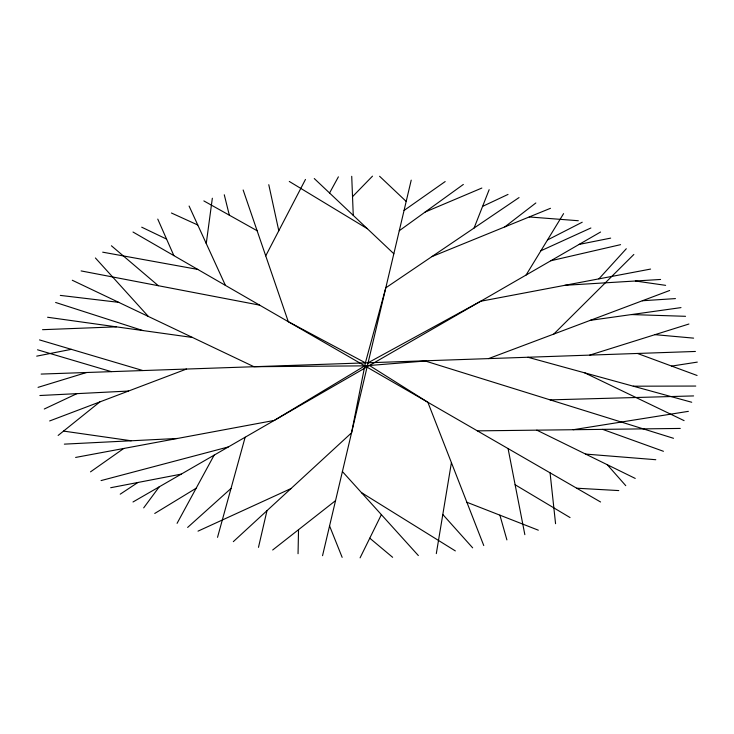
<?xml version="1.0" encoding="UTF-8"?>
<svg xmlns="http://www.w3.org/2000/svg" width="734" height="734" viewBox="0 0 734 734"><rect width="100%" height="100%" fill="white"/><g stroke="black" fill="none" stroke-linecap="round" stroke-linejoin="round"><path stroke-width="1.1" d="M298.05 553.72L298.527 529.691M206.254 243.541L212.337 198.235M436.308 553.62L451.41 462.649M519.048 197.574L385.79 287.829L365.394 362.825L351.549 432.831L233.32 541.646M258.478 547.353L266.974 510.671M322.538 555.693L411.214 180.151M217.53 537.334L245.156 437.225M474.091 228.017L489.156 189.675M360.082 557.849L381.368 514.644M265.726 255.863L305.472 179.435M177.077 523.342L214.154 455.126M329.566 193.005L338.402 176.83M526.076 275.039L563.584 213.622M143.68 507.873L159.223 486.844M598.916 278.856L626.304 248.743M352.531 196.666L372.496 176.151M553.757 334.08L633.846 254.469M187.638 527.434L231.026 488.44M58.142 435.436L99.852 401.92M272.681 549.995L335.539 500.634M504.79 226.916L535.848 202.969M399.268 230.742L463.347 184.445M90.511 471.861L123.734 448.474M404.049 210.465L445.18 181.564M120.22 494.175L137.891 482.477M154.736 513.461L196.171 488.22M425.353 361.018L364.789 365.853L274.259 420.426L75.62 457.438M133.001 501.983L600.568 232.027M368.092 362.77L480.66 301.261L650.581 269.075M547.5 239.963L582.227 222.218M44.269 409.012L76.914 393.653M482.596 206.373L508.02 194.418M198.015 531.141L291.003 488.56M540.885 250.78L590.888 227.99M425.142 212.043L481.843 188.051M431.858 256.625L550.482 208.3M49.646 420.958L186.5 369.046M488.55 358.605L669.674 290.481M589.76 355.109L688.914 324.024M38.049 387.359L86.612 372.496M101.063 480.586L228.302 446.96M550.821 260.753L620.569 244.661M579.098 244.422L610.66 238.119M36.7 356.146L71.326 349.338M110.678 487.725L181.252 474.127M573.171 429.72L688.364 411.352M671.674 366.092L697.3 362.11M590.264 320.345L680.996 307.61M642.333 300.757L675.445 298.591M564.868 285.306L660.582 279.461M39.875 395.516L128.487 391.048M64.353 444.134L177.481 438.455M42.544 329.685L116.348 326.85M41.132 374.074L695.41 351.458M550.115 399.874L693.593 395.92M477.394 430.867L680.262 428.436M364.789 365.853L253.946 366.716L72.281 280.25M633.277 386.194L695.759 386.056M631.469 314.565L685.538 316.308M576.722 488.211L618.78 490.578M529.251 216.952L578.309 220.732M585.604 454.08L655.801 459.713M654.976 334.658L693.602 338.135M60.307 295.398L118.697 302.344M47.591 317.253L192.528 337.484M63.555 431.087L131.23 440.776M635.369 281.003L665.628 285.352M102.687 252.175L197.758 269.415M81.107 270.919L259.616 305.133M527.874 357.247L691.722 402.25M39.517 339.906L142.882 370.551M37.517 349.788L111.339 371.643M424.647 360.816L673.491 438.29M55.628 302.472L142.809 330.539M602.642 429.362L663.435 451.291M637.461 353.458L697.08 375.478M466.87 502.258L538.316 530.187M171.435 213.007L197.767 224.999M141.708 227.182L166.581 239.101M584.723 372.863L684.097 420.628M536.82 430.152L635.24 478.43M365.394 362.825L288.288 321.685L243.147 189.978M203.85 200.914L257.111 230.733M133.001 232.027L600.568 501.983M515.121 484.752L570.052 517.553M289.279 181.445L367.312 228.678M361.449 492.606L455.346 550.913M369.422 365.486L427.858 402.26L483.761 545.546M369.771 538.178L392.635 557.308M111.412 245.771L158.333 285.719M314.262 178.546L393.837 253.744M379.588 176.27L406.186 201.419M95.411 257.973L148.369 316.464M342.411 471.549L418.352 555.555M442.804 514.488L472.659 547.839M607.257 464.705L625.763 485.66M189.088 206.043L225.421 285.388M157.764 219.108L173.866 255.625M329.566 525.929L342.154 557.354M499.891 515.167L506.9 539.903M224.274 194.767L229.32 215.172M268.782 184.702L278.792 230.742M508.075 448.575L524.847 534.664M550.069 472.824L555.565 523.709M351.724 176.316L353.265 215.411"/></g></svg>
